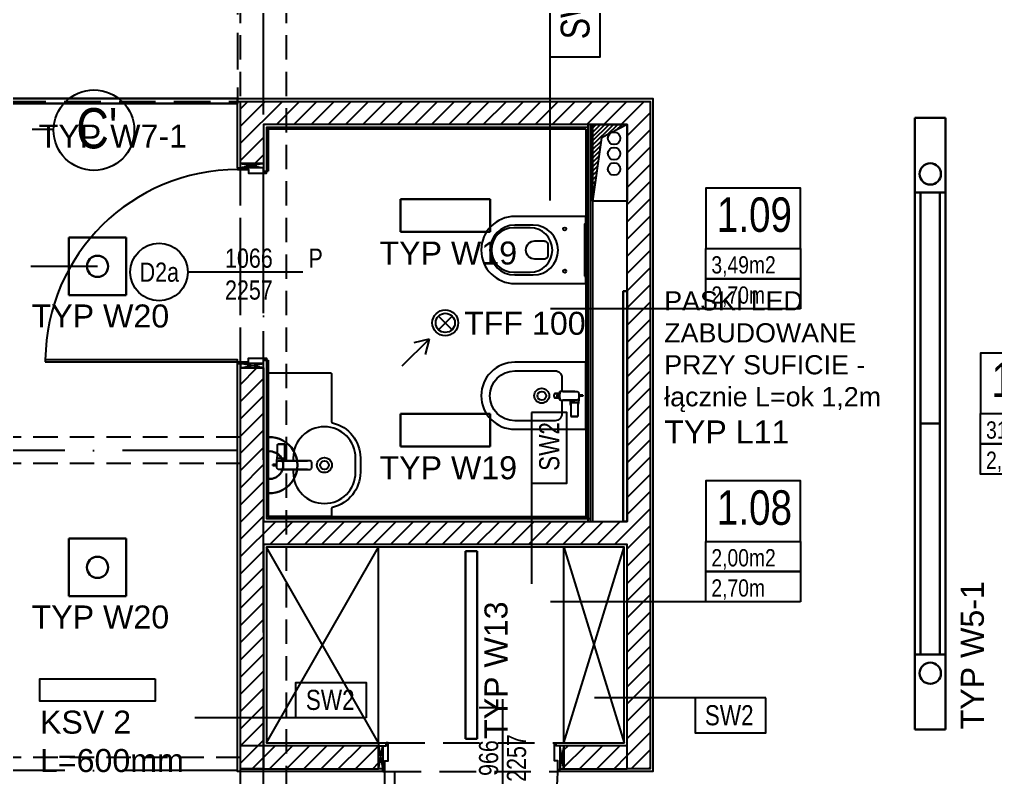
# Model space of a CAD drawing. Header units: millimetres. Extents: x 58205 to 122423, y 1055 to 94479.
# Drawn here: x 69578 to 70087, y 11189 to 11584 of the extents above; entities that cross this region are included whole.
import ezdxf

# ---------------------------------------------------------------- set-up
doc = ezdxf.new("R2010")
doc.units = ezdxf.units.MM
for name, pattern in [('ACAD_ISO03W100', [30, 12, -18]), ('ACAD_ISO10W100', [18, 12, -3, 0, -3]), ('HIDDEN', [9.525, 6.35, -3.175])]:
    doc.linetypes.add(name, pattern=pattern)
doc.layers.add('$ oświetlenie $', color=30, linetype='Continuous', lineweight=30)
for name, color, linetype in [('+48_ARMATURA', 251, 'Continuous'), ('+48_HACZE', 253, 'Continuous'), ('+48_MEBLE', 251, 'Continuous'), ('+48_OPISY_POM', 3, 'Continuous'), ('+48_OPISY_STOLARKA', 3, 'Continuous'), ('+48_OPISY_ŚCIAN', 3, 'Continuous'), ('+48_OSIE', 8, 'Continuous'), ('+48_PODCIĄG', 4, 'ACAD_ISO03W100'), ('+48_PRZEBICIA', 143, 'Continuous'), ('+48_SCIANY', 1, 'Continuous'), ('+48_SCIANY_DZIAŁOWE', 2, 'Continuous'), ('+48_STOLARKA_DRZWI', 3, 'Continuous'), ('+48_TYNKI', 252, 'Continuous'), ('+48_WENTYLACJA', 2, 'Continuous'), ('+48_WIDOK', 5, 'Continuous')]:
    doc.layers.add(name, color=color, linetype=linetype)
doc.styles.get("Standard").update_dxf_attribs({"font": 'ARIAL.TTF'})
doc.styles.add('WRP_ARIAL', font='ARIAL.TTF', dxfattribs={"width": 0.8})

# ---------------------------------------------------------------- blocks, each defined once
blk = doc.blocks.new('OPISY_POM_METKA')
at = {"layer": '+48_OPISY_POM', "ltscale": 5}
for points in [[(0, -70), (109.7, -70), (109.7, 0), (0, 0)], [(109.7, -105), (0, -105), (0, -70), (109.7, -70)]]:
    blk.add_lwpolyline(points, close=True, dxfattribs=at)
at = {"layer": '+48_OPISY_POM'}
blk.add_lwpolyline([(109.7, -140), (0, -140), (0, -105), (109.7, -105)], close=True, dxfattribs=at)
at = {"layer": '+48_OPISY_POM', "ltscale": 5, "style": 'WRP_ARIAL', "width": 0.8}
for tag, p, height in [('NRPOM', (25.8, -50.8), 40), ('POW', (6.4, -99), 20)]:
    blk.add_attdef(tag, p, '', height=height, dxfattribs=at)
at = {"layer": '+48_OPISY_POM', "style": 'WRP_ARIAL', "width": 0.8}
blk.add_attdef('H', (6.4, -134), '', height=20, dxfattribs=at)
blk = doc.blocks.new('OZN_OSI')
at = {"layer": '+48_OSIE', "linetype": 'Continuous', "ltscale": 5}
blk.add_circle((0, -30), 30, dxfattribs=at)
at = {"layer": '+48_OSIE', "linetype": 'Continuous', "ltscale": 5, "style": 'WRP_ARIAL', "width": 0.8}
blk.add_attdef('NR', (-23.26, -43.54), '', height=30, dxfattribs=at)
blk = doc.blocks.new('SCIANA')
at = {"layer": '+48_OPISY_ŚCIAN', "ltscale": 5}
blk.add_line((-25, 0), (25, 0), dxfattribs=at)
blk.add_lwpolyline([(-60, 0), (-25, 0), (-25, 17.5), (-60, 17.5)], close=True, dxfattribs=at)
at = {"layer": '+48_OPISY_ŚCIAN', "ltscale": 5, "style": 'WRP_ARIAL', "width": 0.8}
blk.add_attdef('TYP', (-53.56, 4.8), '', height=10, dxfattribs=at)
blk = doc.blocks.new('kran_bitet rzut')
at = {"layer": '+48_ARMATURA'}
for p, q in [((-13.15, 0.54), (-13.14, 0.9)), ((-13.15, 0.23), (-13.15, 0.54)), ((-13.15, -1.43), (-13.15, 0.23)), ((-13.15, 0.23), (-13.15, -1.43)), ((-13.14, 0.9), (-13.12, 1.2)), ((-13.12, 1.2), (-13.09, 1.43)), ((-13.09, 1.43), (-13.05, 1.64)), ((-13.05, 1.64), (-12.97, 1.83)), ((-12.97, 1.83), (-12.85, 2)), ((-12.85, 2), (-12.68, 2.12)), ((-12.68, 2.12), (-12.49, 2.2)), ((-12.49, 2.2), (-12.28, 2.24)), ((-12.28, 2.24), (-12.05, 2.27)), ((-12.05, 2.27), (-11.75, 2.29)), ((-11.75, 2.29), (-11.39, 2.3)), ((-11.39, 2.3), (-11.08, 2.3)), ((-11.1, 4.41), (-11.03, 4.42)), ((-11.1, 3.02), (-11.1, 4.41)), ((-11.1, 4.4), (-11.1, 4.41)), ((-11.1, 4.41), (-11.1, 3.02)), ((-11.1, 4.41), (-11.1, 4.4)), ((-11.1, 2.94), (-11.1, 3.01)), ((-11.1, 3.01), (-11.1, 2.94)), ((-11.1, 2.84), (-11.1, 2.94)), ((-11.1, 2.94), (-11.1, 2.84)), ((-11.1, 2.3), (-11.1, 2.84)), ((-11.1, 2.84), (-11.1, 2.3)), ((-11.1, 2.67), (-11.1, 2.76)), ((-11.1, 2.76), (-11.1, 2.67)), ((-11.1, 2.63), (-11.1, 2.67)), ((-11.1, 2.67), (-11.1, 2.63)), ((-11.08, 2.3), (-10.63, 2.3)), ((-11.03, 4.42), (-10.92, 4.43)), ((-10.92, 4.43), (-10.85, 4.43)), ((-10.85, 4.43), (-10.78, 4.43)), ((-10.85, 2.3), (-10.62, 2.3)), ((-10.78, 4.43), (-10.67, 4.42)), ((-10.67, 4.42), (-10.6, 4.41)), ((-10.63, 2.3), (-9.86, 2.3)), ((-10.62, 2.3), (-10.31, 2.3)), ((-10.6, 4.41), (-10.6, 3.02)), ((-10.6, 3.02), (-10.6, 2.9)), ((-10.6, 2.9), (-10.6, 3.02)), ((-10.6, 2.76), (-10.6, 2.9)), ((-10.6, 2.9), (-10.6, 2.76)), ((-10.6, 2.76), (-10.6, 2.63)), ((-10.6, 2.63), (-10.6, 2.76)), ((-10.6, 2.3), (-10.6, 2.63)), ((-10.6, 2.63), (-10.6, 2.3)), ((-10.31, 2.3), (-9.95, 2.29)), ((-9.95, 2.29), (-9.65, 2.27)), ((-9.86, 2.3), (-9.61, 2.3)), ((-9.65, 2.27), (-9.42, 2.24)), ((-9.61, 2.3), (-9.41, 2.3)), ((-9.42, 2.24), (-9.21, 2.2)), ((-9.41, 2.3), (-9.2, 2.3)), ((-9.21, 2.2), (-9.02, 2.12)), ((-9.2, 2.3), (-8.53, 2.27)), ((-9.02, 2.12), (-8.85, 2)), ((-8.85, 2), (-8.73, 1.83)), ((-8.73, 1.83), (-8.65, 1.64)), ((-8.65, 1.64), (-8.61, 1.43)), ((-8.61, 1.43), (-8.59, 1.2)), ((-8.59, 1.2), (-8.57, 0.9)), ((-8.57, 0.9), (-8.56, 0.54)), ((-8.56, 0.54), (-8.55, 0.23)), ((-8.55, -1.43), (-8.55, 0.23)), ((-8.55, 0.23), (-8.55, -1.43)), ((-8.53, 2.27), (-8.02, 2.24)), ((-8.02, 2.24), (-7.39, 2.17)), ((-7.39, 2.17), (-6.9, 2.09)), ((-7.34, 1.8), (-7.3, 1.87)), ((-7.34, -1.8), (-7.34, 1.8)), ((-7.34, 1.8), (-7.34, -1.8)), ((-7.3, 1.87), (-7.2, 1.9)), ((-7.2, 1.9), (-1.72, 1.9)), ((-6.9, 2.09), (-6.01, 1.92)), ((-6.01, 1.92), (-5.83, 1.9)), ((-1.72, 1.9), (-1.61, 1.9)), ((-1.61, 1.9), (-1.48, 1.9)), ((-1.48, 1.9), (-1.34, 1.9)), ((-1.34, 1.9), (-1.22, 1.9)), ((-1.22, 1.9), (-1.12, 1.9)), ((-1.12, 1.9), (-1.05, 1.9)), ((-1.05, 1.9), (-0.59, 1.9)), ((-0.59, 1.9), (-0.14, 1.9)), ((-0.14, 1.9), (-0.1, 1.9)), ((-0.1, 1.9), (-0.09, 1.9)), ((-0.09, 1.9), (-0.02, 1.87)), ((-0.02, 1.87), (0, 1.8)), ((0, -1.8), (0, 1.8)), ((0, 1.8), (0, -1.8)), ((-13.15, 0), (-13.15, -0.17)), ((-13.15, -0.17), (-13.15, 0)), ((-13.15, -1.75), (-13.15, -1.43)), ((-13.15, -1.43), (-13.15, -1.75)), ((-13.15, -2.12), (-13.15, -1.75)), ((-13.15, -1.75), (-13.15, -2.12)), ((-13.15, -2.44), (-13.15, -2.12)), ((-13.15, -2.12), (-13.15, -2.44)), ((-13.15, -2.44), (-13.15, -2.74)), ((-13.15, -2.74), (-13.15, -2.44)), ((-13.15, -5.93), (-13.15, -2.74)), ((-13.15, -2.74), (-13.15, -5.93)), ((-8.55, -1.75), (-8.55, -1.43)), ((-8.55, -1.43), (-8.55, -1.75)), ((-8.55, -2.12), (-8.55, -1.75)), ((-8.55, -1.75), (-8.55, -2.12)), ((-8.55, -2.44), (-8.55, -2.12)), ((-8.55, -2.12), (-8.55, -2.44)), ((-8.55, -2.27), (-8.53, -2.27)), ((-8.55, -2.44), (-8.55, -2.74)), ((-8.55, -2.74), (-8.55, -2.44)), ((-8.55, -6), (-8.55, -2.74)), ((-8.55, -2.74), (-8.55, -6)), ((-8.53, -2.27), (-8.02, -2.24)), ((-8.02, -2.24), (-7.39, -2.17)), ((-7.39, -2.17), (-6.9, -2.09)), ((-7.34, -1.8), (-7.3, -1.87)), ((-7.3, -1.87), (-7.2, -1.9)), ((-7.2, -1.9), (-6.39, -1.9)), ((-6.9, -2.09), (-6.01, -1.92)), ((-6.39, -1.9), (-4.86, -1.9)), ((-6.01, -1.92), (-5.83, -1.9)), ((-4.86, -1.9), (-0.36, -1.9)), ((-4.38, -1.9), (-4.36, -1.9)), ((-4.38, -1.9), (-4.37, -1.9)), ((-4.37, -1.9), (-4.35, -1.9)), ((-4.36, -1.9), (-4.32, -1.9)), ((-4.35, -1.9), (-3.85, -1.9)), ((-4.32, -1.9), (-4.26, -1.9)), ((-4.26, -1.9), (-4.19, -1.9)), ((-4.19, -1.9), (-1.65, -1.9)), ((-3.85, -1.9), (-3.35, -1.9)), ((-3.35, -1.9), (-3.29, -1.9)), ((-3.29, -1.9), (-3.23, -1.9)), ((-3.23, -1.9), (-3.14, -1.9)), ((-3.14, -1.9), (-3.05, -1.9)), ((-3.05, -1.9), (-2.97, -1.9)), ((-2.97, -1.9), (-2.88, -1.9)), ((-2.88, -1.9), (-0.43, -1.9)), ((-1.65, -1.9), (-1.56, -1.9)), ((-1.56, -1.9), (-1.48, -1.9)), ((-1.48, -1.9), (-1.39, -1.9)), ((-1.39, -1.9), (-1.3, -1.9)), ((-1.3, -1.9), (-1.24, -1.9)), ((-1.24, -1.9), (-1.18, -1.9)), ((-1.18, -1.9), (-0.73, -1.9)), ((-0.73, -1.9), (-0.27, -1.9)), ((-0.43, -1.9), (-0.36, -1.9)), ((-0.36, -1.9), (-0.26, -1.9)), ((-0.36, -1.9), (-0.3, -1.9)), ((-0.3, -1.9), (-0.26, -1.9)), ((-0.27, -1.9), (-0.25, -1.9)), ((-0.26, -1.9), (-0.18, -1.9)), ((-0.26, -1.9), (-0.24, -1.9)), ((-0.25, -1.9), (-0.24, -1.9)), ((-0.18, -1.9), (-0.12, -1.9)), ((-0.12, -1.9), (-0.09, -1.9)), ((-0.09, -1.9), (-0.02, -1.87)), ((-0.02, -1.87), (0, -1.8)), ((-13.11, -6.3), (-13.1, -6.57)), ((-13.1, -6.57), (-13.09, -6.79)), ((-13.09, -6.79), (-13.06, -6.96)), ((-13.06, -6.96), (-13.02, -7.12)), ((-13.02, -7.12), (-12.94, -7.27)), ((-12.94, -7.27), (-12.82, -7.4)), ((-12.87, -7.68), (-12.74, -7.79)), ((-12.82, -7.4), (-12.65, -7.49)), ((-12.74, -7.79), (-12.62, -7.84)), ((-12.65, -7.49), (-12.46, -7.55)), ((-12.62, -7.84), (-12.44, -7.89)), ((-12.46, -7.55), (-12.27, -7.59)), ((-12.44, -7.89), (-12.27, -7.93)), ((-12.27, -7.59), (-12.04, -7.63)), ((-12.27, -7.93), (-12.08, -7.96)), ((-12.08, -7.96), (-11.88, -7.98)), ((-12.04, -7.63), (-11.76, -7.66)), ((-11.95, -8.53), (-11.95, -7.97)), ((-11.95, -7.97), (-11.91, -8.08)), ((-11.95, -7.97), (-11.95, -8.53)), ((-11.95, -8.53), (-11.91, -8.64)), ((-11.95, -8.59), (-11.94, -8.56)), ((-11.95, -10.16), (-11.95, -8.59)), ((-11.95, -8.59), (-11.95, -10.16)), ((-11.95, -8.59), (-11.91, -8.71)), ((-11.95, -10.16), (-11.91, -10.27)), ((-11.91, -7.97), (-11.89, -8.04)), ((-11.91, -8.08), (-11.81, -8.19)), ((-11.91, -8.64), (-11.81, -8.76)), ((-11.91, -8.64), (-11.89, -8.68)), ((-11.91, -8.71), (-11.81, -8.82)), ((-11.89, -8.04), (-11.78, -8.15)), ((-11.89, -8.68), (-11.78, -8.78)), ((-11.88, -7.98), (-11.63, -8)), ((-11.81, -8.19), (-11.63, -8.29)), ((-11.81, -8.76), (-11.63, -8.85)), ((-11.81, -8.82), (-11.63, -8.92)), ((-11.78, -8.15), (-11.61, -8.24)), ((-11.78, -8.78), (-11.61, -8.88)), ((-11.76, -7.66), (-11.4, -7.69)), ((-11.63, -8), (-11.32, -8.02)), ((-11.63, -8.29), (-11.4, -8.36)), ((-11.63, -8.85), (-11.4, -8.93)), ((-11.63, -8.92), (-11.4, -9)), ((-11.61, -8.24), (-11.38, -8.32)), ((-11.61, -8.88), (-11.38, -8.95)), ((-11.52, -8.01), (-11.46, -8.07)), ((-11.46, -8.07), (-11.35, -8.13)), ((-11.4, -7.69), (-11.08, -7.7)), ((-11.4, -8.36), (-11.13, -8.41)), ((-11.4, -8.93), (-11.13, -8.97)), ((-11.4, -9), (-11.13, -9.04)), ((-11.38, -8.32), (-11.13, -8.36)), ((-11.38, -8.95), (-11.13, -9)), ((-11.35, -8.13), (-11.2, -8.18)), ((-11.32, -8.02), (-11.16, -8.02)), ((-11.2, -8.18), (-11.03, -8.21)), ((-11.16, -8.02), (-10.5, -8.02)), ((-11.13, -8.36), (-10.85, -8.38)), ((-11.13, -8.41), (-10.85, -8.42)), ((-11.13, -8.97), (-10.85, -8.99)), ((-11.13, -9), (-10.85, -9.01)), ((-11.13, -9.04), (-10.85, -9.06)), ((-11.08, -7.7), (-10.85, -7.7)), ((-11.03, -8.21), (-10.85, -8.22)), ((-10.85, -7.7), (-10.62, -7.7)), ((-10.85, -8.22), (-10.67, -8.21)), ((-10.85, -8.38), (-10.57, -8.36)), ((-10.85, -8.42), (-10.57, -8.41)), ((-10.85, -8.99), (-10.57, -8.97)), ((-10.85, -9.01), (-10.57, -9)), ((-10.85, -9.06), (-10.57, -9.04)), ((-10.67, -8.21), (-10.5, -8.18)), ((-10.62, -7.7), (-10.31, -7.69)), ((-10.57, -8.36), (-10.32, -8.32)), ((-10.57, -8.41), (-10.31, -8.36)), ((-10.57, -8.97), (-10.31, -8.93)), ((-10.57, -9), (-10.32, -8.95)), ((-10.57, -9.04), (-10.31, -9)), ((-10.5, -8.02), (-10.38, -8.02)), ((-10.5, -8.18), (-10.36, -8.13)), ((-10.38, -8.02), (-10.08, -8)), ((-10.36, -8.13), (-10.24, -8.07)), ((-10.32, -8.32), (-10.1, -8.24)), ((-10.32, -8.95), (-10.1, -8.88)), ((-10.31, -7.69), (-9.94, -7.66)), ((-10.31, -8.36), (-10.07, -8.29)), ((-10.31, -8.93), (-10.07, -8.85)), ((-10.31, -9), (-10.07, -8.92)), ((-10.24, -8.07), (-10.18, -8.01)), ((-10.1, -8.24), (-9.92, -8.15)), ((-10.1, -8.88), (-9.92, -8.78)), ((-10.08, -8), (-9.83, -7.98)), ((-10.07, -8.29), (-9.9, -8.19)), ((-10.07, -8.85), (-9.9, -8.76)), ((-10.07, -8.92), (-9.9, -8.82)), ((-9.94, -7.66), (-9.67, -7.63)), ((-9.92, -8.15), (-9.82, -8.04)), ((-9.92, -8.78), (-9.82, -8.68)), ((-9.9, -8.19), (-9.79, -8.08)), ((-9.9, -8.76), (-9.79, -8.64)), ((-9.9, -8.82), (-9.79, -8.71)), ((-9.83, -7.98), (-9.62, -7.96)), ((-9.82, -8.04), (-9.8, -7.97)), ((-9.82, -8.68), (-9.79, -8.64)), ((-9.79, -8.08), (-9.76, -7.97)), ((-9.79, -8.64), (-9.75, -8.53)), ((-9.79, -8.71), (-9.75, -8.59)), ((-9.79, -10.27), (-9.75, -10.16)), ((-9.76, -8.56), (-9.75, -8.59)), ((-9.75, -8.53), (-9.75, -7.97)), ((-9.75, -7.97), (-9.75, -8.53)), ((-9.75, -10.16), (-9.75, -8.59)), ((-9.75, -8.59), (-9.75, -10.16)), ((-9.67, -7.63), (-9.44, -7.59)), ((-9.62, -7.96), (-9.44, -7.93)), ((-9.44, -7.59), (-9.24, -7.55)), ((-9.44, -7.93), (-9.27, -7.89)), ((-9.27, -7.89), (-9.08, -7.84)), ((-9.24, -7.55), (-9.05, -7.49)), ((-9.08, -7.84), (-8.96, -7.79)), ((-9.05, -7.49), (-8.88, -7.4)), ((-8.96, -7.79), (-8.83, -7.68)), ((-8.88, -7.4), (-8.76, -7.27)), ((-8.83, -7.68), (-8.8, -7.65)), ((-8.8, -7.65), (-8.74, -7.55)), ((-8.76, -7.27), (-8.68, -7.12)), ((-8.74, -7.55), (-8.66, -7.41)), ((-8.68, -7.12), (-8.64, -6.96)), ((-8.66, -7.41), (-8.64, -7.28)), ((-8.64, -6.96), (-8.62, -6.79)), ((-8.64, -7.28), (-8.61, -7.1)), ((-8.62, -6.79), (-8.6, -6.57)), ((-8.61, -7.1), (-8.59, -6.92)), ((-8.6, -6.57), (-8.59, -6.3)), ((-8.59, -6.3), (-8.58, -6.06)), ((-8.59, -6.92), (-8.57, -6.69)), ((-8.58, -6.06), (-8.58, -5.89)), ((-8.57, -6.69), (-8.56, -6.41)), ((-8.56, -6.41), (-8.55, -6.17)), ((-8.55, -6.17), (-8.55, -6)), ((-11.91, -10.27), (-11.81, -10.39)), ((-11.91, -10.27), (-11.89, -10.31)), ((-11.89, -10.31), (-11.78, -10.42)), ((-11.81, -10.39), (-11.63, -10.48)), ((-11.78, -10.42), (-11.61, -10.51)), ((-11.63, -10.48), (-11.4, -10.56)), ((-11.61, -10.51), (-11.38, -10.58)), ((-11.4, -10.56), (-11.13, -10.6)), ((-11.38, -10.58), (-11.13, -10.63)), ((-11.3, -10.6), (-11.29, -10.6)), ((-11.29, -10.6), (-11.08, -10.64)), ((-11.13, -10.6), (-10.85, -10.62)), ((-11.13, -10.63), (-10.85, -10.64)), ((-11.08, -10.64), (-10.85, -10.65)), ((-10.85, -10.62), (-10.57, -10.6)), ((-10.85, -10.64), (-10.57, -10.63)), ((-10.85, -10.65), (-10.63, -10.64)), ((-10.63, -10.64), (-10.42, -10.6)), ((-10.57, -10.6), (-10.31, -10.56)), ((-10.57, -10.63), (-10.32, -10.58)), ((-10.42, -10.6), (-10.4, -10.6)), ((-10.42, -10.6), (-10.4, -10.6)), ((-10.32, -10.58), (-10.1, -10.51)), ((-10.31, -10.56), (-10.07, -10.48)), ((-10.1, -10.51), (-9.92, -10.42)), ((-10.07, -10.48), (-9.9, -10.39)), ((-9.92, -10.42), (-9.82, -10.31)), ((-9.9, -10.39), (-9.79, -10.27)), ((-9.82, -10.31), (-9.79, -10.27))]:
    blk.add_line(p, q, dxfattribs=at)
blk.add_lwpolyline([(-13.15, -6), (-13.15, -5.93), (-13.15, -6), (-13.15, -6.17), (-13.15, -6.41), (-13.14, -6.69), (-13.12, -6.92), (-13.09, -7.1), (-13.07, -7.28), (-13.04, -7.41), (-12.97, -7.55), (-12.9, -7.65), (-12.87, -7.68), (-12.9, -7.65)], dxfattribs=at)
blk = doc.blocks.new('kran_umywalka rzut')
at = {"layer": '+48_MEBLE'}
for p, q in [((-1.87, -0.02), (-1.8, 0)), ((1.8, 0), (-1.8, 0)), ((-1.8, 0), (1.8, 0)), ((1.87, -0.02), (1.8, 0)), ((-1.9, -0.09), (-1.87, -0.02)), ((-1.9, -0.1), (-1.9, -0.09)), ((-1.9, -0.14), (-1.9, -0.1)), ((-1.9, -0.59), (-1.9, -0.14)), ((-1.9, -1.05), (-1.9, -0.59)), ((-1.9, -1.12), (-1.9, -1.05)), ((-1.9, -1.22), (-1.9, -1.12)), ((-1.9, -1.34), (-1.9, -1.22)), ((-1.9, -1.48), (-1.9, -1.34)), ((-1.9, -1.61), (-1.9, -1.48)), ((-1.9, -1.72), (-1.9, -1.61)), ((-1.9, -7.2), (-1.9, -1.72)), ((-1.87, -0.03), (-1.87, -0.02)), ((1.9, -0.09), (1.87, -0.02)), ((1.87, -0.03), (1.87, -0.02)), ((1.9, -0.12), (1.9, -0.09)), ((1.9, -0.18), (1.9, -0.12)), ((1.9, -0.26), (1.9, -0.18)), ((1.9, -0.26), (1.9, -0.24)), ((1.9, -0.25), (1.9, -0.24)), ((1.9, -0.27), (1.9, -0.25)), ((1.9, -0.36), (1.9, -0.26)), ((1.9, -0.3), (1.9, -0.26)), ((1.9, -0.73), (1.9, -0.27)), ((1.9, -0.36), (1.9, -0.3)), ((1.9, -4.86), (1.9, -0.36)), ((1.9, -0.43), (1.9, -0.36)), ((1.9, -2.88), (1.9, -0.43)), ((1.9, -1.18), (1.9, -0.73)), ((1.9, -1.24), (1.9, -1.18)), ((1.9, -1.3), (1.9, -1.24)), ((1.9, -1.39), (1.9, -1.3)), ((1.9, -1.48), (1.9, -1.39)), ((1.9, -1.56), (1.9, -1.48)), ((1.9, -1.65), (1.9, -1.56)), ((1.9, -4.19), (1.9, -1.65)), ((1.9, -2.97), (1.9, -2.88)), ((1.9, -3.05), (1.9, -2.97)), ((1.9, -3.14), (1.9, -3.05)), ((1.9, -3.23), (1.9, -3.14)), ((1.9, -3.29), (1.9, -3.23)), ((1.9, -3.35), (1.9, -3.29)), ((1.9, -3.85), (1.9, -3.35)), ((1.9, -4.35), (1.9, -3.85)), ((1.9, -4.26), (1.9, -4.19)), ((1.9, -4.32), (1.9, -4.26)), ((1.9, -4.36), (1.9, -4.32)), ((1.9, -4.37), (1.9, -4.35)), ((1.9, -4.38), (1.9, -4.36)), ((1.9, -4.38), (1.9, -4.37)), ((1.9, -6.39), (1.9, -4.86)), ((-2.3, -9.41), (-2.29, -9.2)), ((-2.3, -9.61), (-2.3, -9.41)), ((-2.3, -9.86), (-2.3, -9.61)), ((-2.3, -9.86), (-2.3, -9.61)), ((-2.3, -10.63), (-2.3, -9.86)), ((-2.29, -9.2), (-2.27, -8.53)), ((-2.29, -10.31), (-2.28, -9.95)), ((-2.28, -9.95), (-2.26, -9.65)), ((-2.27, -8.53), (-2.24, -8.02)), ((-2.26, -9.65), (-2.24, -9.42)), ((-2.24, -8.02), (-2.17, -7.39)), ((-2.24, -9.42), (-2.2, -9.21)), ((-2.2, -9.21), (-2.12, -9.02)), ((-2.17, -7.39), (-2.09, -6.9)), ((-2.12, -9.02), (-2, -8.85)), ((-2.09, -6.9), (-1.92, -6.01)), ((-2, -8.85), (-1.83, -8.73)), ((-1.92, -6.01), (-1.9, -5.83)), ((-1.87, -7.3), (-1.9, -7.2)), ((-1.8, -7.34), (-1.87, -7.3)), ((-1.83, -8.73), (-1.64, -8.65)), ((1.8, -7.34), (-1.8, -7.34)), ((-1.8, -7.34), (1.8, -7.34)), ((-1.64, -8.65), (-1.43, -8.61)), ((-1.43, -8.61), (-1.2, -8.59)), ((-1.2, -8.59), (-0.9, -8.57)), ((-0.9, -8.57), (-0.54, -8.56)), ((-0.54, -8.56), (-0.23, -8.55)), ((-0.23, -8.55), (1.2, -8.55)), ((1.2, -8.55), (-0.23, -8.55)), ((1.56, -8.55), (1.2, -8.55)), ((1.2, -8.55), (1.56, -8.55)), ((1.56, -8.55), (2.36, -8.55)), ((2.36, -8.55), (1.56, -8.55)), ((1.8, -7.34), (1.87, -7.3)), ((1.87, -7.3), (1.9, -7.2)), ((1.92, -6.01), (1.9, -5.83)), ((1.9, -7.2), (1.9, -6.39)), ((2.09, -6.9), (1.92, -6.01)), ((2.17, -7.39), (2.09, -6.9)), ((2.24, -8.02), (2.17, -7.39)), ((2.27, -8.53), (2.24, -8.02)), ((2.27, -8.55), (2.27, -8.53)), ((2.69, -8.55), (2.36, -8.55)), ((2.36, -8.55), (2.69, -8.55)), ((3.1, -8.55), (2.69, -8.55)), ((2.69, -8.55), (3.1, -8.55)), ((3.39, -8.55), (3.1, -8.55)), ((3.1, -8.55), (3.39, -8.55)), ((3.9, -8.55), (3.39, -8.55)), ((3.39, -8.55), (3.9, -8.55)), ((3.9, -8.55), (4.7, -8.55)), ((4.7, -8.55), (3.9, -8.55)), ((13.6, -8.55), (4.7, -8.55)), ((4.7, -8.55), (13.6, -8.55)), ((13.83, -8.55), (13.6, -8.55)), ((14.14, -8.56), (13.83, -8.55)), ((14.77, -8.59), (14.14, -8.56)), ((15.01, -8.61), (14.77, -8.59)), ((15.25, -8.65), (15.01, -8.61)), ((15.43, -8.73), (15.25, -8.65)), ((15.6, -8.85), (15.43, -8.73)), ((15.72, -9.02), (15.6, -8.85)), ((15.8, -9.22), (15.72, -9.02)), ((15.85, -9.41), (15.8, -9.22)), ((15.9, -9.65), (15.85, -9.41)), ((15.9, -9.65), (15.85, -9.41)), ((15.94, -9.94), (15.9, -9.65)), ((15.98, -10.3), (15.94, -9.94)), ((-4.43, -10.78), (-4.42, -10.67)), ((-4.43, -10.85), (-4.43, -10.78)), ((-4.43, -10.92), (-4.43, -10.85)), ((-4.42, -11.03), (-4.43, -10.92)), ((-4.42, -10.67), (-4.41, -10.6)), ((-4.41, -11.1), (-4.42, -11.03)), ((-4.41, -10.6), (-2.9, -10.6)), ((-2.9, -10.6), (-4.41, -10.6)), ((-2.76, -11.1), (-4.41, -11.1)), ((-4.4, -11.1), (-4.41, -11.1)), ((-4.41, -11.1), (-2.76, -11.1)), ((-4.41, -11.1), (-4.4, -11.1)), ((-2.76, -10.6), (-2.9, -10.6)), ((-2.9, -10.6), (-2.76, -10.6)), ((-2.76, -10.6), (-2.3, -10.6)), ((-2.3, -10.6), (-2.76, -10.6)), ((-2.67, -11.1), (-2.76, -11.1)), ((-2.76, -11.1), (-2.67, -11.1)), ((-2.63, -11.1), (-2.67, -11.1)), ((-2.67, -11.1), (-2.63, -11.1)), ((-2.3, -11.1), (-2.63, -11.1)), ((-2.63, -11.1), (-2.3, -11.1)), ((-2.3, -10.62), (-2.29, -10.31)), ((-2.3, -10.85), (-2.3, -10.62)), ((-2.3, -10.85), (-2.3, -10.63)), ((-2.3, -11.08), (-2.3, -10.85)), ((-2.29, -11.39), (-2.3, -11.08)), ((-2.29, -11.39), (-2.3, -11.1)), ((-2.28, -11.75), (-2.29, -11.39)), ((-2.26, -12.05), (-2.28, -11.75)), ((-2.24, -12.28), (-2.26, -12.05)), ((-2.2, -12.49), (-2.24, -12.28)), ((-2.12, -12.68), (-2.2, -12.49)), ((-2, -12.85), (-2.12, -12.68)), ((-1.83, -12.97), (-2, -12.85)), ((-1.64, -13.05), (-1.83, -12.97)), ((-1.43, -13.09), (-1.64, -13.05)), ((-1.2, -13.12), (-1.43, -13.09)), ((-0.9, -13.14), (-1.2, -13.12)), ((-0.54, -13.15), (-0.9, -13.14)), ((-0.23, -13.15), (-0.54, -13.15)), ((-0.23, -13.15), (1.2, -13.15)), ((1.2, -13.15), (-0.23, -13.15)), ((1.56, -13.15), (1.2, -13.15)), ((1.2, -13.15), (1.56, -13.15)), ((1.56, -13.15), (2.02, -13.15)), ((2.02, -13.15), (1.56, -13.15)), ((2.02, -13.15), (2.36, -13.15)), ((2.36, -13.15), (2.02, -13.15)), ((2.36, -13.15), (2.69, -13.15)), ((2.69, -13.15), (2.36, -13.15)), ((2.69, -13.15), (3.1, -13.15)), ((3.1, -13.15), (2.69, -13.15)), ((3.1, -13.15), (3.39, -13.15)), ((3.39, -13.15), (3.1, -13.15)), ((3.9, -13.15), (3.39, -13.15)), ((3.39, -13.15), (3.9, -13.15)), ((3.9, -13.15), (4.7, -13.15)), ((4.7, -13.15), (3.9, -13.15)), ((13.6, -13.15), (4.7, -13.15)), ((4.7, -13.15), (13.6, -13.15)), ((13.6, -13.15), (13.83, -13.15)), ((13.83, -13.15), (14.14, -13.15)), ((14.14, -13.15), (14.5, -13.14)), ((14.5, -13.14), (14.8, -13.12)), ((14.8, -13.12), (15.03, -13.09)), ((15.03, -13.09), (15.24, -13.05)), ((15.43, -12.97), (15.24, -13.05)), ((15.43, -12.97), (15.6, -12.85)), ((15.6, -12.85), (15.72, -12.68)), ((15.72, -12.68), (15.8, -12.49)), ((15.85, -12.29), (15.8, -12.49)), ((15.85, -12.29), (15.9, -12.05)), ((15.9, -12.05), (15.94, -11.76)), ((15.94, -11.76), (15.98, -11.4)), ((15.99, -10.55), (15.98, -10.3)), ((15.98, -11.4), (15.99, -11.08)), ((16, -10.85), (15.99, -10.55)), ((15.99, -11.08), (16, -10.85))]:
    blk.add_line(p, q, dxfattribs=at)
blk = doc.blocks.new('OPIS_STOLARKA')
at = {"layer": '+48_OPISY_STOLARKA'}
blk.add_line((0, 30), (0, -30), dxfattribs=at)
at = {"layer": '+48_STOLARKA_DRZWI'}
blk.add_circle((0, -45), 15, dxfattribs=at)
at = {"layer": '+48_OPISY_STOLARKA', "style": 'WRP_ARIAL', "width": 0.8}
for tag, p in [('SZER', (-2.27, -15.9)), ('WYS', (14.32, -13.58)), ('OZN', (5.03, -51.33))]:
    blk.add_attdef(tag, p, '', height=10, rotation=90, dxfattribs=at)
blk = doc.blocks.new('TYP W5-1')
at = {"layer": '$ oświetlenie $', "ltscale": 0.15}
for p, q in [((-8, 159.5), (-8, -159.5)), ((8, 159.5), (-8, 159.5)), ((8, -159.5), (8, 159.5)), ((-8, 120.5), (8, 120.5)), ((-8, -120.5), (8, -120.5)), ((-8, -159.5), (8, -159.5))]:
    blk.add_line(p, q, dxfattribs=at)
at = {"layer": '$ oświetlenie $', "color": 4, "ltscale": 0.15}
for p, q in [((-5, 120.5), (5, 120.5)), ((-5, 0), (-5, 120.5)), ((5, 120.5), (5, 0)), ((5, 0), (-5, 0)), ((-5, 0), (5, 0)), ((-5, -120.5), (-5, 0)), ((5, 0), (5, -120.5)), ((5, -120.5), (-5, -120.5))]:
    blk.add_line(p, q, dxfattribs=at)
at = {"layer": '$ oświetlenie $', "ltscale": 0.15}
for centre in [(0, 130.2), (0, -130.2)]:
    blk.add_circle(centre, 5.55, dxfattribs=at)
at = {"layer": '$ oświetlenie $', "ltscale": 0.15, "insert": (15.94, -159.5), "char_height": 12, "width": 397.1992, "attachment_point": 1, "rotation": 90}
blk.add_mtext('TYP W5-1', dxfattribs=at)
blk = doc.blocks.new('Typ W20')
at = {"layer": '$ oświetlenie $', "ltscale": 0.15}
for p, q in [((-15, 15), (15, 15)), ((-15, -15), (-15, 15)), ((15, 15), (15, -15)), ((15, -15), (-15, -15))]:
    blk.add_line(p, q, dxfattribs=at)
blk.add_circle((0, 0), 5.55, dxfattribs=at)
at = {"layer": '$ oświetlenie $', "ltscale": 0.15, "insert": (-34.36, -19.89), "char_height": 12, "width": 397.1992, "attachment_point": 1}
blk.add_mtext('TYP W20', dxfattribs=at)
blk = doc.blocks.new('TYP W19')
at = {"layer": '$ oświetlenie $', "ltscale": 0.15}
for p, q in [((-23.35, 0), (-23.35, 17.1)), ((-23.35, 17.1), (23.35, 17.1)), ((23.35, 17.1), (23.35, 0)), ((23.35, 0), (-23.35, 0))]:
    blk.add_line(p, q, dxfattribs=at)
at = {"layer": '$ oświetlenie $', "ltscale": 0.15, "insert": (-34.29, -5), "char_height": 12, "width": 397.1992, "attachment_point": 1}
blk.add_mtext('TYP W19', dxfattribs=at)
blk = doc.blocks.new('Typ W13')
at = {"layer": '$ oświetlenie $', "ltscale": 0.15}
for p, q in [((-49, 0), (49, 0)), ((-49, -6), (-49, 0)), ((-49, 0), (49, 0)), ((49, 0), (49, -6)), ((49, -6), (-49, -6))]:
    blk.add_line(p, q, dxfattribs=at)
at = {"layer": '$ oświetlenie $', "ltscale": 0.15, "insert": (-49, -9.88), "char_height": 12, "width": 397.1992, "attachment_point": 1}
blk.add_mtext('TYP W13', dxfattribs=at)

msp = doc.modelspace()

# ---------------------------------------------------------------- hatches: boundary and pattern name
at = {"layer": '+48_HACZE'}
h = msp.add_hatch(dxfattribs=at)
h.set_pattern_fill('ANSI31', color=256, scale=2, angle=180, style=0)
h.paths.add_polyline_path([(69705.484, 11193.217), (69693.484, 11193.217), (69693.484, 11402.269), (69705.484, 11402.269), (69705.484, 11322.217), (69894.984, 11322.217), (69894.984, 11529.217), (69705.484, 11529.217), (69705.484, 11508.869), (69693.484, 11508.869), (69693.484, 11541.217), (69906.984, 11541.217), (69906.984, 11193.217), (69894.984, 11193.217), (69894.984, 11310.217), (69705.484, 11310.217)])
h = msp.add_hatch(dxfattribs=at)
h.set_pattern_fill('ANSI31', color=256, scale=2, angle=180, style=0)
h.paths.add_polyline_path([(69765.484, 11205.217), (69705.484, 11205.217), (69705.484, 11193.217), (69765.484, 11193.217)])
h.paths.add_polyline_path([(69862.084, 11205.217), (69862.084, 11193.217), (69894.984, 11193.217), (69894.984, 11205.217)])
at = {"layer": '+48_PRZEBICIA'}
h = msp.add_hatch(dxfattribs=at)
h.set_pattern_fill('ANSI31', color=256, scale=0.5, style=0)
h.set_pattern_definition([(45, (1.5143, 37.0001), (-1.122532015, 1.122532015), [])])
h.paths.add_polyline_path([(69876.984, 11529.217), (69876.984, 11489.217), (69881.654, 11522.317), (69894.984, 11529.217)])

# ---------------------------------------------------------------- linework, layer by layer
at = {"layer": '$ oświetlenie $'}
msp.add_line((69707.983, 11366.149), (69707.983, 11336.926), dxfattribs=at)
at = {"layer": '$ oświetlenie $', "ltscale": 0.15}
for points in [[(69545.984, 11540.217), (69691.984, 11540.217), (69691.984, 11542.717), (69545.984, 11542.717), (69545.984, 11540.217)], [(69892.984, 11322.217), (69892.984, 11442.217), (69894.984, 11442.217), (69894.984, 11322.217), (69892.984, 11322.217)]]:
    msp.add_lwpolyline(points, dxfattribs=at)
at = {"layer": '$ oświetlenie $'}
for radius, start, end in [(14.625, 267.54484, 92.45516), (7.205, 265.01165, 94.98835)]:
    msp.add_arc((69708.61, 11351.538), radius, start, end, dxfattribs=at)
at = {"layer": '+48_ARMATURA'}
for points in [[(69873.484, 11480.717, 0.4142136), (69872.984, 11481.217), (69836.484, 11481.217, 1), (69836.484, 11446.217), (69872.984, 11446.217, 0.4142136), (69873.484, 11446.717)], [(69845.984, 11450.717, 1), (69845.984, 11476.717), (69836.484, 11476.717, 1), (69836.484, 11450.717)], [(69844.412, 11452.092, 1), (69844.412, 11475.342), (69835.917, 11475.342, 1), (69835.917, 11452.092)], [(69853.735, 11466.467), (69853.735, 11460.967, -0.4142136), (69851.735, 11458.967), (69846.985, 11458.967, -1), (69846.985, 11468.467), (69851.735, 11468.467, -0.4142136)], [(69873.484, 11370.417), (69873.484, 11405.017, 0.4142136), (69873.284, 11405.217), (69836.484, 11405.217, 1), (69836.484, 11370.217), (69873.284, 11370.217, 0.4142136)], [(69707.982, 11325.017), (69707.982, 11399.417, -0.4142136), (69708.282, 11399.717), (69740.382, 11399.717, -0.4142136), (69740.982, 11399.117), (69740.982, 11374.142, 0.3492573), (69741.447, 11373.558, -0.3492573), (69755.982, 11355.288), (69755.982, 11347.788, -0.3492573), (69741.447, 11329.518, 0.3492573), (69740.982, 11328.933), (69740.982, 11325.317, -0.4142136), (69740.382, 11324.717), (69708.282, 11324.717, -0.4142136)]]:
    msp.add_lwpolyline(points, format="xyb", close=True, dxfattribs=at)
for points in [[(69860.984, 11385.421), (69860.984, 11378.217, -0.4142136), (69857.484, 11374.717), (69836.484, 11374.717, -1), (69836.484, 11400.717), (69857.484, 11400.717, -0.4142136), (69860.984, 11397.217), (69860.984, 11390.005)], [(69720.984, 11349.239), (69720.984, 11347.788, 1), (69753.484, 11347.788), (69753.484, 11355.288, 1), (69720.984, 11355.288), (69720.984, 11353.839)]]:
    msp.add_lwpolyline(points, format="xyb", dxfattribs=at)
for centre, radius in [((69862.484, 11474.717), 0.8), ((69862.484, 11452.717), 0.8), ((69850.482, 11387.717), 3.9), ((69850.482, 11387.717), 2.25), ((69737.234, 11351.538), 3.9), ((69737.234, 11351.538), 2.25)]:
    msp.add_circle(centre, radius, dxfattribs=at)
at = {"layer": '+48_MEBLE'}
msp.add_line((69873.484, 11526.717), (69873.484, 11324.717), dxfattribs=at)
for points in [[(69874.484, 11527.717), (69706.984, 11527.717), (69706.984, 11504.869)], [(69873.484, 11526.717), (69707.984, 11526.717), (69707.984, 11504.869)], [(69706.982, 11406.269), (69706.984, 11323.717), (69875.484, 11323.717)], [(69707.982, 11406.269), (69707.984, 11324.717), (69874.484, 11324.717)]]:
    msp.add_lwpolyline(points, dxfattribs=at)
at = {"layer": '+48_MEBLE', "ltscale": 0.15}
for points in [[(69706.984, 11504.869), (69707.984, 11504.869)], [(69706.982, 11406.269), (69707.982, 11406.269)], [(69706.984, 11206.717), (69765.484, 11308.717)], [(69765.484, 11206.717), (69706.984, 11308.717)], [(69765.484, 11206.717), (69765.484, 11308.717)], [(69862.084, 11206.717), (69862.084, 11308.717)], [(69862.084, 11206.717), (69893.484, 11308.717)], [(69862.084, 11308.717), (69893.484, 11206.717)]]:
    msp.add_lwpolyline(points, dxfattribs=at)
msp.add_lwpolyline([(69872.784, 11450.167), (69873.484, 11450.167), (69873.484, 11477.267), (69872.784, 11477.267)], close=True, dxfattribs=at)
at = {"layer": '+48_OPISY_POM'}
for points in [[(69936.062, 11433.036), (69855.012, 11433.036)], [(69936.062, 11280.261), (69855.012, 11280.261)]]:
    msp.add_lwpolyline(points, dxfattribs=at)
at = {"layer": '+48_OSIE', "linetype": 'ACAD_ISO10W100', "ltscale": 5}
for p, q in [((69705.484, 10363.161), (69705.484, 13180.923)), ((68053.193, 11526.7), (69596.135, 11526.7))]:
    msp.add_line(p, q, dxfattribs=at)
for points in [[(69691.984, 11359.217), (68857.484, 11359.217)], [(69691.984, 11192.217), (68857.484, 11192.217)]]:
    msp.add_lwpolyline(points, dxfattribs=at)
at = {"layer": '+48_PODCIĄG', "linetype": 'HIDDEN', "ltscale": 2}
for p, q in [((69693.484, 10858.217), (69693.484, 12901.217)), ((69717.484, 10858.217), (69717.484, 12901.217))]:
    msp.add_line(p, q, dxfattribs=at)
for points in [[(69693.484, 11366.067), (68857.484, 11366.067)], [(69693.484, 11352.367), (68857.484, 11352.367)], [(69693.484, 11199.067), (68857.484, 11199.067)]]:
    msp.add_lwpolyline(points, dxfattribs=at)
at = {"layer": '+48_PRZEBICIA', "linetype": 'Continuous'}
msp.add_lwpolyline([(69894.984, 11529.217), (69894.984, 11489.217), (69876.984, 11489.217), (69876.984, 11529.217)], close=True, dxfattribs=at)
msp.add_lwpolyline([(69894.984, 11529.217), (69881.654, 11522.317), (69876.984, 11489.217)], dxfattribs=at)
at = {"layer": '+48_SCIANY'}
msp.add_lwpolyline([(69705.484, 11193.217), (69693.484, 11193.217), (69693.484, 11402.269), (69705.484, 11402.269), (69705.484, 11322.217), (69894.984, 11322.217), (69894.984, 11529.217), (69705.484, 11529.217), (69705.484, 11508.869), (69693.484, 11508.869), (69693.484, 11541.217), (69906.984, 11541.217), (69906.984, 11193.217), (69894.984, 11193.217), (69894.984, 11193.217), (69894.984, 11193.217), (69894.984, 11310.217), (69705.484, 11310.217)], close=True, dxfattribs=at)
for points in [[(69693.484, 11193.217), (69765.484, 11193.217), (69765.484, 11205.217), (69693.484, 11205.217)], [(69895.044, 11205.217), (69862.084, 11205.217), (69862.084, 11193.217), (69895.044, 11193.217)]]:
    msp.add_lwpolyline(points, dxfattribs=at)
at = {"layer": '+48_SCIANY_DZIAŁOWE', "linetype": 'Continuous'}
for p, q in [((69693.484, 11508.869), (69705.484, 11506.669)), ((69705.484, 11508.869), (69693.484, 11506.669)), ((69693.484, 11402.269), (69705.484, 11404.469)), ((69705.484, 11402.269), (69693.484, 11404.469)), ((69765.484, 11193.217), (69767.684, 11205.217)), ((69765.484, 11205.217), (69767.684, 11193.217)), ((69862.084, 11193.217), (69859.884, 11205.217)), ((69862.084, 11205.217), (69859.884, 11193.217))]:
    msp.add_line(p, q, dxfattribs=at)
at = {"layer": '+48_STOLARKA_DRZWI'}
for p, q in [((69691.984, 11506.669), (69693.484, 11506.669)), ((69691.984, 11404.469), (69693.484, 11404.469)), ((69767.684, 11191.717), (69767.684, 11193.217)), ((69859.884, 11191.717), (69859.884, 11193.217))]:
    msp.add_line(p, q, dxfattribs=at)
for points in [[(69691.984, 11506.669), (69691.984, 11505.669), (69697.634, 11505.669), (69697.634, 11503.869), (69706.984, 11503.869), (69706.984, 11504.869)], [(69705.484, 11508.869), (69705.484, 11504.869), (69706.984, 11504.869)], [(69691.984, 11404.469), (69691.984, 11405.469), (69697.634, 11405.469), (69697.634, 11407.269), (69706.982, 11407.269), (69706.982, 11406.269)], [(69705.484, 11402.269), (69705.484, 11406.269), (69706.982, 11406.269)], [(69765.484, 11205.217), (69769.484, 11205.217), (69769.484, 11206.717)], [(69767.684, 11191.717), (69768.684, 11191.717), (69768.684, 11197.367), (69770.484, 11197.367), (69770.484, 11206.717), (69769.484, 11206.717)], [(69859.884, 11191.717), (69858.884, 11191.717), (69858.884, 11197.367), (69857.084, 11197.367), (69857.084, 11206.717), (69858.084, 11206.717)], [(69862.084, 11205.217), (69858.084, 11205.217), (69858.084, 11206.717)]]:
    msp.add_lwpolyline(points, dxfattribs=at)
for points in [[(69705.484, 11508.869), (69705.484, 11506.669), (69693.484, 11506.669), (69693.484, 11508.869)], [(69591.784, 11405.469), (69691.984, 11405.469), (69691.984, 11406.469), (69591.784, 11406.469)], [(69705.484, 11402.269), (69705.484, 11404.469), (69693.484, 11404.469), (69693.484, 11402.269)], [(69765.484, 11205.217), (69767.684, 11205.217), (69767.684, 11193.217), (69765.484, 11193.217)], [(69862.084, 11205.217), (69859.884, 11205.217), (69859.884, 11193.217), (69862.084, 11193.217)], [(69768.684, 11101.517), (69768.684, 11191.717), (69773.684, 11191.717), (69773.684, 11101.517)]]:
    msp.add_lwpolyline(points, close=True, dxfattribs=at)
for centre, radius, start, end in [((69691.984, 11405.469), 100.2, 90, 179.42818), ((69768.684, 11191.717), 90.2, 273.17767, 0)]:
    msp.add_arc(centre, radius, start, end, dxfattribs=at)
at = {"layer": '+48_TYNKI', "ltscale": 0.15}
for points in [[(69691.984, 11506.669), (69691.984, 11542.717), (69908.484, 11542.717), (69908.484, 11191.717), (69859.884, 11191.717)], [(69767.684, 11191.717), (69691.984, 11191.717), (69691.984, 11404.469)], [(69858.084, 11206.717), (69893.484, 11206.717), (69893.484, 11308.717), (69706.984, 11308.717), (69706.984, 11206.717), (69769.484, 11206.717)], [(69765.484, 11206.717), (69765.484, 11205.217)]]:
    msp.add_lwpolyline(points, dxfattribs=at)
at = {"layer": '+48_WENTYLACJA', "color": 2}
for p, q in [((69796.698, 11422.181), (69803.769, 11429.252)), ((69803.769, 11422.181), (69796.698, 11429.252)), ((69777.769, 11403.252), (69791.769, 11417.252)), ((69791.769, 11417.252), (69783.769, 11415.252)), ((69791.769, 11417.252), (69789.769, 11409.252))]:
    msp.add_line(p, q, dxfattribs=at)
msp.add_lwpolyline([(69648.984, 11240.067), (69648.984, 11228.367), (69588.984, 11228.367), (69588.984, 11240.067)], close=True, dxfattribs=at)
for radius in [6.75, 5]:
    msp.add_circle((69800.234, 11425.717), radius, dxfattribs=at)
at = {"layer": '+48_WIDOK', "color": 251, "linetype": 'HIDDEN', "ltscale": 3}
for p, q in [((69544.484, 11541.217), (69693.484, 11541.217)), ((69693.484, 11402.269), (69693.484, 11508.869)), ((69693.484, 11402.217), (69693.484, 11508.817)), ((69705.484, 11402.269), (69705.484, 11508.869)), ((69770.484, 11206.717), (69857.084, 11206.717)), ((69768.684, 11191.717), (69858.884, 11191.717))]:
    msp.add_line(p, q, dxfattribs=at)
at = {"layer": '+48_WIDOK'}
for p, q in [((69874.484, 11529.217), (69874.484, 11322.217)), ((69875.734, 11529.217), (69875.734, 11322.217)), ((69876.984, 11529.217), (69876.984, 11322.217))]:
    msp.add_line(p, q, dxfattribs=at)
at = {"layer": '+48_WIDOK', "color": 251, "linetype": 'HIDDEN', "ltscale": 3}
msp.add_lwpolyline([(69691.984, 11662.717), (69691.984, 11542.717)], dxfattribs=at)
at = {"layer": '+48_WIDOK', "ltscale": 0.15}
msp.add_lwpolyline([(69618.984, 11455.217), (69584.297, 11455.217)], dxfattribs=at)
at = {"layer": '+48_WIDOK'}
for centre in [(69888.205, 11521.986), (69888.205, 11513.986), (69888.205, 11505.986)]:
    msp.add_circle(centre, 3.236, dxfattribs=at)

# ---------------------------------------------------------------- block references
at = {"layer": '$ oświetlenie $'}
for name, p in [('TYP W5-1', (70052.984, 11373.217)), ('TYP W19', (69800.234, 11473.167)), ('Typ W20', (69618.984, 11455.217)), ('TYP W19', (69800.234, 11361.167)), ('Typ W20', (69618.984, 11298.217))]:
    msp.add_blockref(name, p, dxfattribs=at)
at = {"layer": '$ oświetlenie $', "rotation": 90}
msp.add_blockref('Typ W13', (69810.784, 11257.717), dxfattribs=at)
at = {"layer": '+48_ARMATURA', "rotation": 270}
msp.add_blockref('kran_bitet rzut', (69867.484, 11376.861), dxfattribs=at)
at = {"layer": '+48_ARMATURA'}
msp.add_blockref('kran_umywalka rzut', (69714.75, 11362.391), dxfattribs=at)
at = {"layer": '+48_OPISY_POM'}
ref = msp.add_blockref('OPISY_POM_METKA', (69936.062, 11496.036), dxfattribs=dict(at, xscale=0.4499999999970896, yscale=0.4499999999998181, zscale=0.4499999999992042))
ref.add_attrib('H', '2,70m', (69938.921, 11435.747), dxfattribs={"height": 9, "style": 'WRP_ARIAL', "width": 0.8})
ref.add_attrib('NRPOM', '1.09', (69941.774, 11473.176), dxfattribs={"ltscale": 5, "height": 18, "style": 'WRP_ARIAL', "width": 0.8})
ref.add_attrib('POW', '3,49m2', (69938.921, 11451.497), dxfattribs={"ltscale": 5, "height": 9, "style": 'WRP_ARIAL', "width": 0.8})
ref = msp.add_blockref('OPISY_POM_METKA', (70079.217, 11409.89), dxfattribs=dict(at, xscale=0.4500000000043656, yscale=0.4499999999998181, zscale=0.4499999999992042))
ref.add_attrib('H', '2,90m', (70082.076, 11349.601), dxfattribs={"height": 9, "style": 'WRP_ARIAL', "width": 0.8})
ref.add_attrib('NRPOM', '1.07', (70084.929, 11387.03), dxfattribs={"ltscale": 5, "height": 18, "style": 'WRP_ARIAL', "width": 0.8})
ref.add_attrib('POW', '31,44m2', (70082.076, 11365.351), dxfattribs={"ltscale": 5, "height": 9, "style": 'WRP_ARIAL', "width": 0.8})
ref = msp.add_blockref('OPISY_POM_METKA', (69936.062, 11343.261), dxfattribs=dict(at, xscale=0.4499999999970896, yscale=0.4499999999989086, zscale=0.4499999999992042))
ref.add_attrib('H', '2,70m', (69938.921, 11282.972), dxfattribs={"height": 9, "style": 'WRP_ARIAL', "width": 0.8})
ref.add_attrib('NRPOM', '1.08', (69941.774, 11320.401), dxfattribs={"ltscale": 5, "height": 18, "style": 'WRP_ARIAL', "width": 0.8})
ref.add_attrib('POW', '2,00m2', (69938.921, 11298.722), dxfattribs={"ltscale": 5, "height": 9, "style": 'WRP_ARIAL', "width": 0.8})
at = {"layer": '+48_OPISY_STOLARKA'}
ref = msp.add_blockref('OPIS_STOLARKA', (69696.075, 11452.217), dxfattribs=dict(at, rotation=270))
ref.add_attrib('SZER', '1066      P', (69685.443, 11454.489), dxfattribs={"height": 10, "style": 'WRP_ARIAL', "width": 0.8})
ref.add_attrib('WYS', '2257', (69685.443, 11437.865), dxfattribs={"height": 10, "style": 'WRP_ARIAL', "width": 0.8})
ref.add_attrib('OZN', 'D2a', (69640.958, 11447.191), dxfattribs={"height": 10, "style": 'WRP_ARIAL', "width": 0.8})
ref = msp.add_blockref('OPIS_STOLARKA', (69830.078, 11199.424), dxfattribs=at)
ref.add_attrib('SZER', '966     L', (69827.805, 11189.418), dxfattribs={"height": 10, "rotation": 90, "style": 'WRP_ARIAL', "width": 0.8})
ref.add_attrib('WYS', '2257', (69842.344, 11186.354), dxfattribs={"height": 10, "rotation": 90, "style": 'WRP_ARIAL', "width": 0.8})
ref.add_attrib('OZN', 'D3', (69835.103, 11147.606), dxfattribs={"height": 10, "rotation": 90, "style": 'WRP_ARIAL', "width": 0.8})
at = {"layer": '+48_OPISY_ŚCIAN'}
ref = msp.add_blockref('SCIANA', (69854.656, 11527), dxfattribs=dict(at, xscale=1.5, yscale=1.5, zscale=1.5, rotation=270))
ref.add_attrib('TYP', 'SW2', (69875.403, 11573.608), dxfattribs={"ltscale": 5, "height": 15, "rotation": 90, "style": 'WRP_ARIAL', "width": 0.8})
ref = msp.add_blockref('SCIANA', (69845.135, 11315.935), dxfattribs=dict(at, xscale=1.050000000000182, yscale=1.050000000000182, zscale=1.05, rotation=270))
ref.add_attrib('TYP', 'SW2', (69859.658, 11348.561), dxfattribs={"ltscale": 5, "height": 10.5, "rotation": 90, "style": 'WRP_ARIAL', "width": 0.8})
ref = msp.add_blockref('SCIANA', (69696.02, 11219.779), dxfattribs=dict(at, xscale=-1.049999999999272, yscale=1.050000000000182, zscale=1.05))
ref.add_attrib('TYP', 'SW2', (69727.556, 11223.851), dxfattribs={"ltscale": 5, "height": 10.5, "style": 'WRP_ARIAL', "width": 0.8})
ref = msp.add_blockref('SCIANA', (69904.304, 11230.207), dxfattribs=dict(at, xscale=1.049999999999272, yscale=1.050000000000182, zscale=1.05, rotation=180))
ref.add_attrib('TYP', 'SW2', (69935.5, 11215.841), dxfattribs={"ltscale": 5, "height": 10.5, "style": 'WRP_ARIAL', "width": 0.8})
at = {"layer": '+48_OSIE'}
ref = msp.add_blockref('OZN_OSI', (69617.13, 11547.217), dxfattribs=dict(at, xscale=0.7000000000007276, yscale=0.6999999999998181, zscale=0.7))
ref.add_attrib('NR', "C'", (69607.944, 11516.738), dxfattribs={"linetype": 'Continuous', "ltscale": 5, "height": 21, "style": 'WRP_ARIAL', "width": 0.8})

# ---------------------------------------------------------------- texts
at = {"layer": '$ oświetlenie $', "ltscale": 0.15, "insert": (69588.326, 11529.147), "char_height": 12, "width": 397.19916, "attachment_point": 1, "rotation": 359.99999}
msp.add_mtext('TYP W7-1', dxfattribs=at)
at = {"layer": '$ oświetlenie $', "color": 2, "lineweight": 60, "ltscale": 0.15, "insert": (69914.352, 11442.217), "char_height": 10, "width": 130.6791, "attachment_point": 1}
msp.add_mtext('PASKI LED ZABUDOWANE PRZY SUFICIE - łącznie L=ok 1,2m', dxfattribs=at)
at = {"layer": '$ oświetlenie $', "ltscale": 0.15, "insert": (69914.352, 11374.846), "char_height": 12, "width": 70.51934, "attachment_point": 1}
msp.add_mtext('TYP L11', dxfattribs=at)
at = {"layer": '+48_WENTYLACJA', "color": 2, "char_height": 12, "width": 397.19916, "attachment_point": 1}
for s, insert in [('TFF 100', (69810.062, 11431.502)), ('KSV 2\\PL=600mm', (69588.984, 11223.483))]:
    msp.add_mtext(s, dxfattribs=dict(at, insert=insert))

doc.saveas('drawing.dxf')
